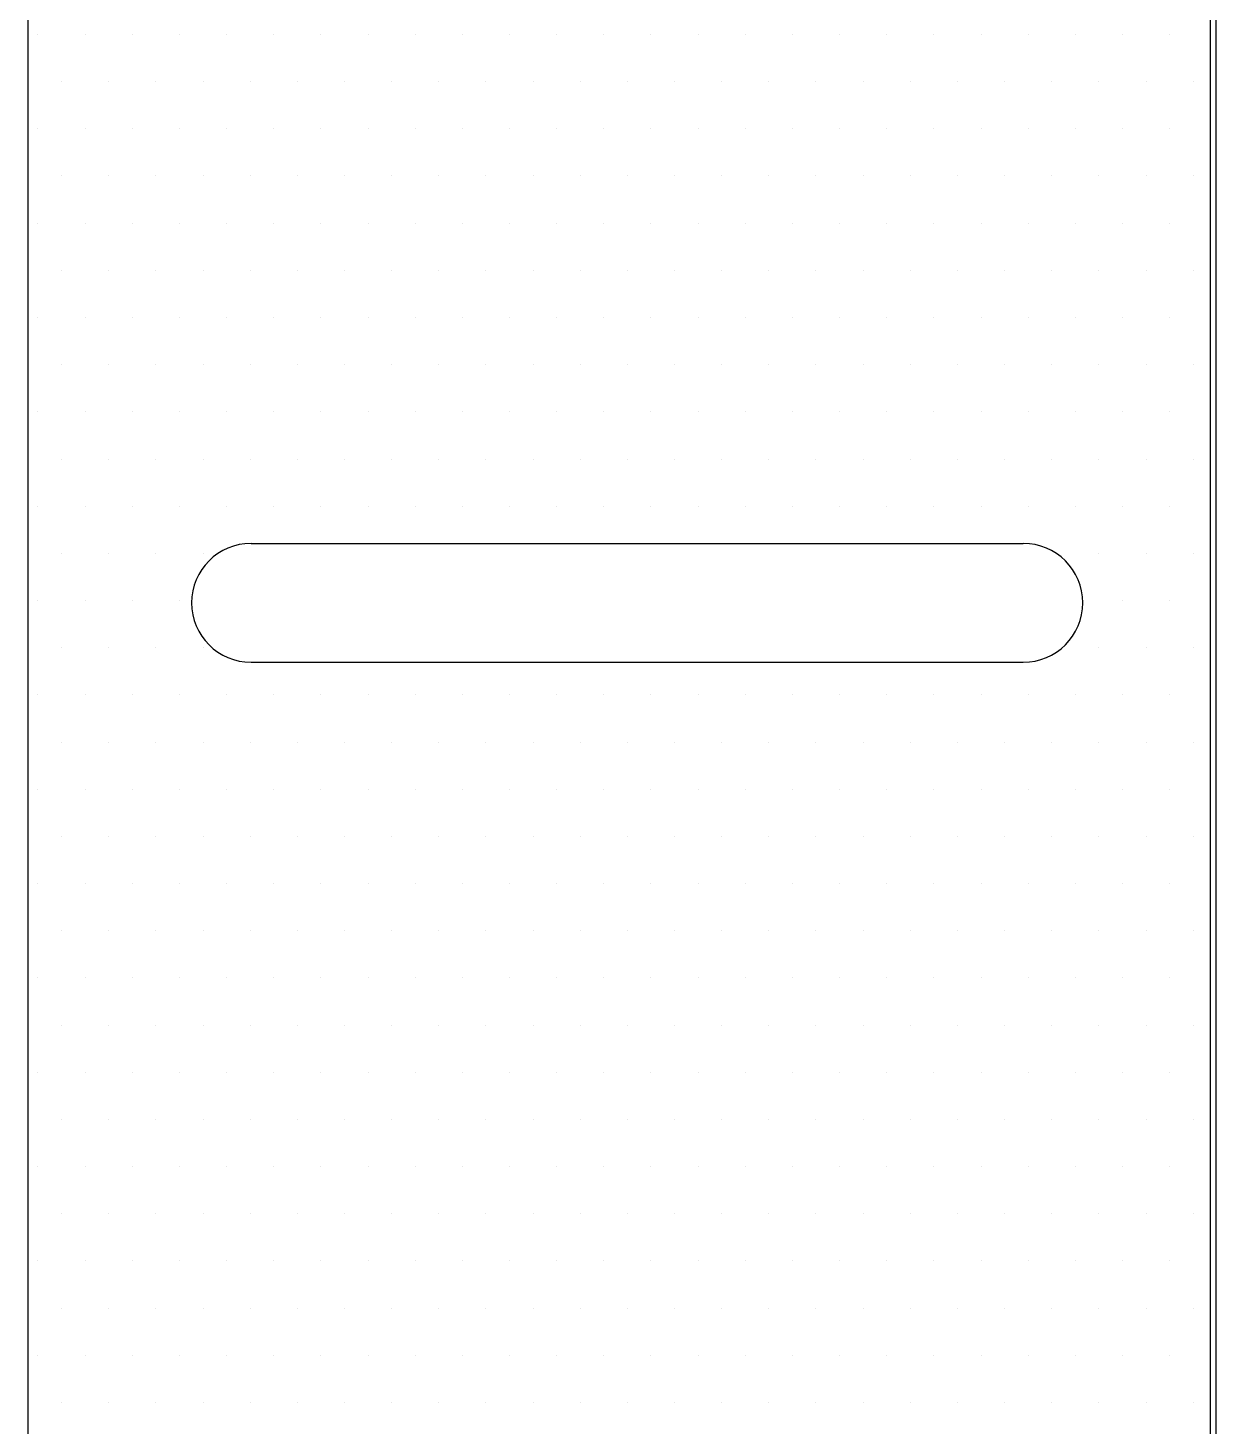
# Model space of a CAD drawing. Extents: x -255 to 8105, y -176 to 5714.
# Drawn here: x 6432 to 6537.1, y 5046.6 to 5170.3 of the extents above; entities that cross this region are included whole.
import ezdxf

# ---------------------------------------------------------------- set-up
doc = ezdxf.new("R2010")
doc.units = 0
doc.header["$LTSCALE"] = 30
doc.layers.get('0').update_dxf_attribs({"linetype": 'CONTINUOUS'})
doc.layers.add('부자재', color=4, linetype='CONTINUOUS')
doc.layers.add('해치', color=8, linetype='CONTINUOUS')

# ---------------------------------------------------------------- blocks, each defined once
blk = doc.blocks.new('UNI-01', base_point=(7634, 7239))
at = {"layer": '부자재'}
for p, q in [((14171.14, 12163.89), (14171.14, 12637.02)), ((14170.65, 12190.44), (14170.65, 12610.47)), ((14066, 12581.56), (14066, 12219.35))]:
    blk.add_line(p, q, dxfattribs=at)
at = {"layer": '해치', "linetype": 'Continuous'}
for p, q in [((14066.88, 12408.73), (14066.88, 12408.73)), ((14071.06, 12408.73), (14071.06, 12408.73)), ((14075.23, 12408.73), (14075.23, 12408.73)), ((14079.4, 12408.73), (14079.4, 12408.73)), ((14083.58, 12408.73), (14083.58, 12408.73)), ((14087.75, 12408.73), (14087.75, 12408.73)), ((14091.92, 12408.73), (14091.92, 12408.73)), ((14096.09, 12408.73), (14096.09, 12408.73)), ((14100.27, 12408.73), (14100.27, 12408.73)), ((14104.44, 12408.73), (14104.44, 12408.73)), ((14108.61, 12408.73), (14108.61, 12408.73)), ((14112.78, 12408.73), (14112.78, 12408.73)), ((14116.96, 12408.73), (14116.96, 12408.73)), ((14121.13, 12408.73), (14121.13, 12408.73)), ((14125.3, 12408.73), (14125.3, 12408.73)), ((14129.48, 12408.73), (14129.48, 12408.73)), ((14133.65, 12408.73), (14133.65, 12408.73)), ((14137.82, 12408.73), (14137.82, 12408.73)), ((14141.99, 12408.73), (14141.99, 12408.73)), ((14146.17, 12408.73), (14146.17, 12408.73)), ((14150.34, 12408.73), (14150.34, 12408.73)), ((14154.51, 12408.73), (14154.51, 12408.73)), ((14158.68, 12408.73), (14158.68, 12408.73)), ((14162.86, 12408.73), (14162.86, 12408.73)), ((14167.03, 12408.73), (14167.03, 12408.73)), ((14068.97, 12404.55), (14068.97, 12404.55)), ((14073.14, 12404.55), (14073.14, 12404.55)), ((14077.32, 12404.55), (14077.32, 12404.55)), ((14081.49, 12404.55), (14081.49, 12404.55)), ((14085.66, 12404.55), (14085.66, 12404.55)), ((14089.83, 12404.55), (14089.83, 12404.55)), ((14094.01, 12404.55), (14094.01, 12404.55)), ((14098.18, 12404.55), (14098.18, 12404.55)), ((14102.35, 12404.55), (14102.35, 12404.55)), ((14106.53, 12404.55), (14106.53, 12404.55)), ((14110.7, 12404.55), (14110.7, 12404.55)), ((14114.87, 12404.55), (14114.87, 12404.55)), ((14119.04, 12404.55), (14119.04, 12404.55)), ((14123.22, 12404.55), (14123.22, 12404.55)), ((14127.39, 12404.55), (14127.39, 12404.55)), ((14131.56, 12404.55), (14131.56, 12404.55)), ((14135.73, 12404.55), (14135.73, 12404.55)), ((14139.91, 12404.55), (14139.91, 12404.55)), ((14144.08, 12404.55), (14144.08, 12404.55)), ((14148.25, 12404.55), (14148.25, 12404.55)), ((14152.43, 12404.55), (14152.43, 12404.55)), ((14156.6, 12404.55), (14156.6, 12404.55)), ((14160.77, 12404.55), (14160.77, 12404.55)), ((14164.94, 12404.55), (14164.94, 12404.55)), ((14169.12, 12404.55), (14169.12, 12404.55)), ((14066.88, 12400.38), (14066.88, 12400.38)), ((14071.06, 12400.38), (14071.06, 12400.38)), ((14075.23, 12400.38), (14075.23, 12400.38)), ((14079.4, 12400.38), (14079.4, 12400.38)), ((14083.58, 12400.38), (14083.58, 12400.38)), ((14087.75, 12400.38), (14087.75, 12400.38)), ((14091.92, 12400.38), (14091.92, 12400.38)), ((14096.09, 12400.38), (14096.09, 12400.38)), ((14100.27, 12400.38), (14100.27, 12400.38)), ((14104.44, 12400.38), (14104.44, 12400.38)), ((14108.61, 12400.38), (14108.61, 12400.38)), ((14112.78, 12400.38), (14112.78, 12400.38)), ((14116.96, 12400.38), (14116.96, 12400.38)), ((14121.13, 12400.38), (14121.13, 12400.38)), ((14125.3, 12400.38), (14125.3, 12400.38)), ((14129.48, 12400.38), (14129.48, 12400.38)), ((14133.65, 12400.38), (14133.65, 12400.38)), ((14137.82, 12400.38), (14137.82, 12400.38)), ((14141.99, 12400.38), (14141.99, 12400.38)), ((14146.17, 12400.38), (14146.17, 12400.38)), ((14150.34, 12400.38), (14150.34, 12400.38)), ((14154.51, 12400.38), (14154.51, 12400.38)), ((14158.68, 12400.38), (14158.68, 12400.38)), ((14162.86, 12400.38), (14162.86, 12400.38)), ((14167.03, 12400.38), (14167.03, 12400.38)), ((14068.97, 12396.21), (14068.97, 12396.21)), ((14073.14, 12396.21), (14073.14, 12396.21)), ((14077.32, 12396.21), (14077.32, 12396.21)), ((14081.49, 12396.21), (14081.49, 12396.21)), ((14085.66, 12396.21), (14085.66, 12396.21)), ((14089.83, 12396.21), (14089.83, 12396.21)), ((14094.01, 12396.21), (14094.01, 12396.21)), ((14098.18, 12396.21), (14098.18, 12396.21)), ((14102.35, 12396.21), (14102.35, 12396.21)), ((14106.53, 12396.21), (14106.53, 12396.21)), ((14110.7, 12396.21), (14110.7, 12396.21)), ((14114.87, 12396.21), (14114.87, 12396.21)), ((14119.04, 12396.21), (14119.04, 12396.21)), ((14123.22, 12396.21), (14123.22, 12396.21)), ((14127.39, 12396.21), (14127.39, 12396.21)), ((14131.56, 12396.21), (14131.56, 12396.21)), ((14135.73, 12396.21), (14135.73, 12396.21)), ((14139.91, 12396.21), (14139.91, 12396.21)), ((14144.08, 12396.21), (14144.08, 12396.21)), ((14148.25, 12396.21), (14148.25, 12396.21)), ((14152.43, 12396.21), (14152.43, 12396.21)), ((14156.6, 12396.21), (14156.6, 12396.21)), ((14160.77, 12396.21), (14160.77, 12396.21)), ((14164.94, 12396.21), (14164.94, 12396.21)), ((14169.12, 12396.21), (14169.12, 12396.21)), ((14066.88, 12392.03), (14066.88, 12392.03)), ((14071.06, 12392.03), (14071.06, 12392.03)), ((14075.23, 12392.03), (14075.23, 12392.03)), ((14079.4, 12392.03), (14079.4, 12392.03)), ((14083.58, 12392.03), (14083.58, 12392.03)), ((14087.75, 12392.03), (14087.75, 12392.03)), ((14091.92, 12392.03), (14091.92, 12392.03)), ((14096.09, 12392.03), (14096.09, 12392.03)), ((14100.27, 12392.03), (14100.27, 12392.03)), ((14104.44, 12392.03), (14104.44, 12392.03)), ((14108.61, 12392.03), (14108.61, 12392.03)), ((14112.78, 12392.03), (14112.78, 12392.03)), ((14116.96, 12392.03), (14116.96, 12392.03)), ((14121.13, 12392.03), (14121.13, 12392.03)), ((14125.3, 12392.03), (14125.3, 12392.03)), ((14129.48, 12392.03), (14129.48, 12392.03)), ((14133.65, 12392.03), (14133.65, 12392.03)), ((14137.82, 12392.03), (14137.82, 12392.03)), ((14141.99, 12392.03), (14141.99, 12392.03)), ((14146.17, 12392.03), (14146.17, 12392.03)), ((14150.34, 12392.03), (14150.34, 12392.03)), ((14154.51, 12392.03), (14154.51, 12392.03)), ((14158.68, 12392.03), (14158.68, 12392.03)), ((14162.86, 12392.03), (14162.86, 12392.03)), ((14167.03, 12392.03), (14167.03, 12392.03)), ((14068.97, 12387.86), (14068.97, 12387.86)), ((14073.14, 12387.86), (14073.14, 12387.86)), ((14077.32, 12387.86), (14077.32, 12387.86)), ((14081.49, 12387.86), (14081.49, 12387.86)), ((14085.66, 12387.86), (14085.66, 12387.86)), ((14089.83, 12387.86), (14089.83, 12387.86)), ((14094.01, 12387.86), (14094.01, 12387.86)), ((14098.18, 12387.86), (14098.18, 12387.86)), ((14102.35, 12387.86), (14102.35, 12387.86)), ((14106.53, 12387.86), (14106.53, 12387.86)), ((14110.7, 12387.86), (14110.7, 12387.86)), ((14114.87, 12387.86), (14114.87, 12387.86)), ((14119.04, 12387.86), (14119.04, 12387.86)), ((14123.22, 12387.86), (14123.22, 12387.86)), ((14127.39, 12387.86), (14127.39, 12387.86)), ((14131.56, 12387.86), (14131.56, 12387.86)), ((14135.73, 12387.86), (14135.73, 12387.86)), ((14139.91, 12387.86), (14139.91, 12387.86)), ((14144.08, 12387.86), (14144.08, 12387.86)), ((14148.25, 12387.86), (14148.25, 12387.86)), ((14152.43, 12387.86), (14152.43, 12387.86)), ((14156.6, 12387.86), (14156.6, 12387.86)), ((14160.77, 12387.86), (14160.77, 12387.86)), ((14164.94, 12387.86), (14164.94, 12387.86)), ((14169.12, 12387.86), (14169.12, 12387.86)), ((14066.88, 12383.69), (14066.88, 12383.69)), ((14071.06, 12383.69), (14071.06, 12383.69)), ((14075.23, 12383.69), (14075.23, 12383.69)), ((14079.4, 12383.69), (14079.4, 12383.69)), ((14083.58, 12383.69), (14083.58, 12383.69)), ((14087.75, 12383.69), (14087.75, 12383.69)), ((14091.92, 12383.69), (14091.92, 12383.69)), ((14096.09, 12383.69), (14096.09, 12383.69)), ((14100.27, 12383.69), (14100.27, 12383.69)), ((14104.44, 12383.69), (14104.44, 12383.69)), ((14108.61, 12383.69), (14108.61, 12383.69)), ((14112.78, 12383.69), (14112.78, 12383.69)), ((14116.96, 12383.69), (14116.96, 12383.69)), ((14121.13, 12383.69), (14121.13, 12383.69)), ((14125.3, 12383.69), (14125.3, 12383.69)), ((14129.48, 12383.69), (14129.48, 12383.69)), ((14133.65, 12383.69), (14133.65, 12383.69)), ((14137.82, 12383.69), (14137.82, 12383.69)), ((14141.99, 12383.69), (14141.99, 12383.69)), ((14146.17, 12383.69), (14146.17, 12383.69)), ((14150.34, 12383.69), (14150.34, 12383.69)), ((14154.51, 12383.69), (14154.51, 12383.69)), ((14158.68, 12383.69), (14158.68, 12383.69)), ((14162.86, 12383.69), (14162.86, 12383.69)), ((14167.03, 12383.69), (14167.03, 12383.69)), ((14068.97, 12379.52), (14068.97, 12379.52)), ((14073.14, 12379.52), (14073.14, 12379.52)), ((14077.32, 12379.52), (14077.32, 12379.52)), ((14081.49, 12379.52), (14081.49, 12379.52)), ((14085.66, 12379.52), (14085.66, 12379.52)), ((14089.83, 12379.52), (14089.83, 12379.52)), ((14094.01, 12379.52), (14094.01, 12379.52)), ((14098.18, 12379.52), (14098.18, 12379.52)), ((14102.35, 12379.52), (14102.35, 12379.52)), ((14106.53, 12379.52), (14106.53, 12379.52)), ((14110.7, 12379.52), (14110.7, 12379.52)), ((14114.87, 12379.52), (14114.87, 12379.52)), ((14119.04, 12379.52), (14119.04, 12379.52)), ((14123.22, 12379.52), (14123.22, 12379.52)), ((14127.39, 12379.52), (14127.39, 12379.52)), ((14131.56, 12379.52), (14131.56, 12379.52)), ((14135.73, 12379.52), (14135.73, 12379.52)), ((14139.91, 12379.52), (14139.91, 12379.52)), ((14144.08, 12379.52), (14144.08, 12379.52)), ((14148.25, 12379.52), (14148.25, 12379.52)), ((14152.43, 12379.52), (14152.43, 12379.52)), ((14156.6, 12379.52), (14156.6, 12379.52)), ((14160.77, 12379.52), (14160.77, 12379.52)), ((14164.94, 12379.52), (14164.94, 12379.52)), ((14169.12, 12379.52), (14169.12, 12379.52)), ((14066.88, 12375.34), (14066.88, 12375.34)), ((14071.06, 12375.34), (14071.06, 12375.34)), ((14075.23, 12375.34), (14075.23, 12375.34)), ((14079.4, 12375.34), (14079.4, 12375.34)), ((14083.58, 12375.34), (14083.58, 12375.34)), ((14087.75, 12375.34), (14087.75, 12375.34)), ((14091.92, 12375.34), (14091.92, 12375.34)), ((14096.09, 12375.34), (14096.09, 12375.34)), ((14100.27, 12375.34), (14100.27, 12375.34)), ((14104.44, 12375.34), (14104.44, 12375.34)), ((14108.61, 12375.34), (14108.61, 12375.34)), ((14112.78, 12375.34), (14112.78, 12375.34)), ((14116.96, 12375.34), (14116.96, 12375.34)), ((14121.13, 12375.34), (14121.13, 12375.34)), ((14125.3, 12375.34), (14125.3, 12375.34)), ((14129.48, 12375.34), (14129.48, 12375.34)), ((14133.65, 12375.34), (14133.65, 12375.34)), ((14137.82, 12375.34), (14137.82, 12375.34)), ((14141.99, 12375.34), (14141.99, 12375.34)), ((14146.17, 12375.34), (14146.17, 12375.34)), ((14150.34, 12375.34), (14150.34, 12375.34)), ((14154.51, 12375.34), (14154.51, 12375.34)), ((14158.68, 12375.34), (14158.68, 12375.34)), ((14162.86, 12375.34), (14162.86, 12375.34)), ((14167.03, 12375.34), (14167.03, 12375.34)), ((14068.97, 12371.17), (14068.97, 12371.17)), ((14073.14, 12371.17), (14073.14, 12371.17)), ((14077.32, 12371.17), (14077.32, 12371.17)), ((14081.49, 12371.17), (14081.49, 12371.17)), ((14085.66, 12371.17), (14085.66, 12371.17)), ((14089.83, 12371.17), (14089.83, 12371.17)), ((14094.01, 12371.17), (14094.01, 12371.17)), ((14098.18, 12371.17), (14098.18, 12371.17)), ((14102.35, 12371.17), (14102.35, 12371.17)), ((14106.53, 12371.17), (14106.53, 12371.17)), ((14110.7, 12371.17), (14110.7, 12371.17)), ((14114.87, 12371.17), (14114.87, 12371.17)), ((14119.04, 12371.17), (14119.04, 12371.17)), ((14123.22, 12371.17), (14123.22, 12371.17)), ((14127.39, 12371.17), (14127.39, 12371.17)), ((14131.56, 12371.17), (14131.56, 12371.17)), ((14135.73, 12371.17), (14135.73, 12371.17)), ((14139.91, 12371.17), (14139.91, 12371.17)), ((14144.08, 12371.17), (14144.08, 12371.17)), ((14148.25, 12371.17), (14148.25, 12371.17)), ((14152.43, 12371.17), (14152.43, 12371.17)), ((14156.6, 12371.17), (14156.6, 12371.17)), ((14160.77, 12371.17), (14160.77, 12371.17)), ((14164.94, 12371.17), (14164.94, 12371.17)), ((14169.12, 12371.17), (14169.12, 12371.17)), ((14066.88, 12367), (14066.88, 12367)), ((14071.06, 12367), (14071.06, 12367)), ((14075.23, 12367), (14075.23, 12367)), ((14079.4, 12367), (14079.4, 12367)), ((14083.58, 12367), (14083.58, 12367)), ((14087.75, 12367), (14087.75, 12367)), ((14091.92, 12367), (14091.92, 12367)), ((14096.09, 12367), (14096.09, 12367)), ((14100.27, 12367), (14100.27, 12367)), ((14104.44, 12367), (14104.44, 12367)), ((14108.61, 12367), (14108.61, 12367)), ((14112.78, 12367), (14112.78, 12367)), ((14116.96, 12367), (14116.96, 12367)), ((14121.13, 12367), (14121.13, 12367)), ((14125.3, 12367), (14125.3, 12367)), ((14129.48, 12367), (14129.48, 12367)), ((14133.65, 12367), (14133.65, 12367)), ((14137.82, 12367), (14137.82, 12367)), ((14141.99, 12367), (14141.99, 12367)), ((14146.17, 12367), (14146.17, 12367)), ((14150.34, 12367), (14150.34, 12367)), ((14154.51, 12367), (14154.51, 12367)), ((14158.68, 12367), (14158.68, 12367)), ((14162.86, 12367), (14162.86, 12367)), ((14167.03, 12367), (14167.03, 12367)), ((14068.97, 12362.83), (14068.97, 12362.83)), ((14073.14, 12362.83), (14073.14, 12362.83)), ((14077.32, 12362.83), (14077.32, 12362.83)), ((14081.49, 12362.83), (14081.49, 12362.83)), ((14160.77, 12362.83), (14160.77, 12362.83)), ((14164.94, 12362.83), (14164.94, 12362.83)), ((14169.12, 12362.83), (14169.12, 12362.83)), ((14066.88, 12358.65), (14066.88, 12358.65)), ((14071.06, 12358.65), (14071.06, 12358.65)), ((14075.23, 12358.65), (14075.23, 12358.65)), ((14079.4, 12358.65), (14079.4, 12358.65)), ((14162.86, 12358.65), (14162.86, 12358.65)), ((14167.03, 12358.65), (14167.03, 12358.65)), ((14068.97, 12354.48), (14068.97, 12354.48)), ((14073.14, 12354.48), (14073.14, 12354.48)), ((14077.32, 12354.48), (14077.32, 12354.48)), ((14081.49, 12354.48), (14081.49, 12354.48)), ((14160.77, 12354.48), (14160.77, 12354.48)), ((14164.94, 12354.48), (14164.94, 12354.48)), ((14169.12, 12354.48), (14169.12, 12354.48)), ((14066.88, 12350.31), (14066.88, 12350.31)), ((14071.06, 12350.31), (14071.06, 12350.31)), ((14075.23, 12350.31), (14075.23, 12350.31)), ((14079.4, 12350.31), (14079.4, 12350.31)), ((14083.58, 12350.31), (14083.58, 12350.31)), ((14087.75, 12350.31), (14087.75, 12350.31)), ((14091.92, 12350.31), (14091.92, 12350.31)), ((14096.09, 12350.31), (14096.09, 12350.31)), ((14100.27, 12350.31), (14100.27, 12350.31)), ((14104.44, 12350.31), (14104.44, 12350.31)), ((14108.61, 12350.31), (14108.61, 12350.31)), ((14112.78, 12350.31), (14112.78, 12350.31)), ((14116.96, 12350.31), (14116.96, 12350.31)), ((14121.13, 12350.31), (14121.13, 12350.31)), ((14125.3, 12350.31), (14125.3, 12350.31)), ((14129.48, 12350.31), (14129.48, 12350.31)), ((14133.65, 12350.31), (14133.65, 12350.31)), ((14137.82, 12350.31), (14137.82, 12350.31)), ((14141.99, 12350.31), (14141.99, 12350.31)), ((14146.17, 12350.31), (14146.17, 12350.31)), ((14150.34, 12350.31), (14150.34, 12350.31)), ((14154.51, 12350.31), (14154.51, 12350.31)), ((14158.68, 12350.31), (14158.68, 12350.31)), ((14162.86, 12350.31), (14162.86, 12350.31)), ((14167.03, 12350.31), (14167.03, 12350.31)), ((14068.97, 12346.13), (14068.97, 12346.13)), ((14073.14, 12346.13), (14073.14, 12346.13)), ((14077.32, 12346.13), (14077.32, 12346.13)), ((14081.49, 12346.13), (14081.49, 12346.13)), ((14085.66, 12346.13), (14085.66, 12346.13)), ((14089.83, 12346.13), (14089.83, 12346.13)), ((14094.01, 12346.13), (14094.01, 12346.13)), ((14098.18, 12346.13), (14098.18, 12346.13)), ((14102.35, 12346.13), (14102.35, 12346.13)), ((14106.53, 12346.13), (14106.53, 12346.13)), ((14110.7, 12346.13), (14110.7, 12346.13)), ((14114.87, 12346.13), (14114.87, 12346.13)), ((14119.04, 12346.13), (14119.04, 12346.13)), ((14123.22, 12346.13), (14123.22, 12346.13)), ((14127.39, 12346.13), (14127.39, 12346.13)), ((14131.56, 12346.13), (14131.56, 12346.13)), ((14135.73, 12346.13), (14135.73, 12346.13)), ((14139.91, 12346.13), (14139.91, 12346.13)), ((14144.08, 12346.13), (14144.08, 12346.13)), ((14148.25, 12346.13), (14148.25, 12346.13)), ((14152.43, 12346.13), (14152.43, 12346.13)), ((14156.6, 12346.13), (14156.6, 12346.13)), ((14160.77, 12346.13), (14160.77, 12346.13)), ((14164.94, 12346.13), (14164.94, 12346.13)), ((14169.12, 12346.13), (14169.12, 12346.13)), ((14066.88, 12341.96), (14066.88, 12341.96)), ((14071.06, 12341.96), (14071.06, 12341.96)), ((14075.23, 12341.96), (14075.23, 12341.96)), ((14079.4, 12341.96), (14079.4, 12341.96)), ((14083.58, 12341.96), (14083.58, 12341.96)), ((14087.75, 12341.96), (14087.75, 12341.96)), ((14091.92, 12341.96), (14091.92, 12341.96)), ((14096.09, 12341.96), (14096.09, 12341.96)), ((14100.27, 12341.96), (14100.27, 12341.96)), ((14104.44, 12341.96), (14104.44, 12341.96)), ((14108.61, 12341.96), (14108.61, 12341.96)), ((14112.78, 12341.96), (14112.78, 12341.96)), ((14116.96, 12341.96), (14116.96, 12341.96)), ((14121.13, 12341.96), (14121.13, 12341.96)), ((14125.3, 12341.96), (14125.3, 12341.96)), ((14129.48, 12341.96), (14129.48, 12341.96)), ((14133.65, 12341.96), (14133.65, 12341.96)), ((14137.82, 12341.96), (14137.82, 12341.96)), ((14141.99, 12341.96), (14141.99, 12341.96)), ((14146.17, 12341.96), (14146.17, 12341.96)), ((14150.34, 12341.96), (14150.34, 12341.96)), ((14154.51, 12341.96), (14154.51, 12341.96)), ((14158.68, 12341.96), (14158.68, 12341.96)), ((14162.86, 12341.96), (14162.86, 12341.96)), ((14167.03, 12341.96), (14167.03, 12341.96)), ((14068.97, 12337.79), (14068.97, 12337.79)), ((14073.14, 12337.79), (14073.14, 12337.79)), ((14077.32, 12337.79), (14077.32, 12337.79)), ((14081.49, 12337.79), (14081.49, 12337.79)), ((14085.66, 12337.79), (14085.66, 12337.79)), ((14089.83, 12337.79), (14089.83, 12337.79)), ((14094.01, 12337.79), (14094.01, 12337.79)), ((14098.18, 12337.79), (14098.18, 12337.79)), ((14102.35, 12337.79), (14102.35, 12337.79)), ((14106.53, 12337.79), (14106.53, 12337.79)), ((14110.7, 12337.79), (14110.7, 12337.79)), ((14114.87, 12337.79), (14114.87, 12337.79)), ((14119.04, 12337.79), (14119.04, 12337.79)), ((14123.22, 12337.79), (14123.22, 12337.79)), ((14127.39, 12337.79), (14127.39, 12337.79)), ((14131.56, 12337.79), (14131.56, 12337.79)), ((14135.73, 12337.79), (14135.73, 12337.79)), ((14139.91, 12337.79), (14139.91, 12337.79)), ((14144.08, 12337.79), (14144.08, 12337.79)), ((14148.25, 12337.79), (14148.25, 12337.79)), ((14152.43, 12337.79), (14152.43, 12337.79)), ((14156.6, 12337.79), (14156.6, 12337.79)), ((14160.77, 12337.79), (14160.77, 12337.79)), ((14164.94, 12337.79), (14164.94, 12337.79)), ((14169.12, 12337.79), (14169.12, 12337.79)), ((14066.88, 12333.62), (14066.88, 12333.62)), ((14071.06, 12333.62), (14071.06, 12333.62)), ((14075.23, 12333.62), (14075.23, 12333.62)), ((14079.4, 12333.62), (14079.4, 12333.62)), ((14083.58, 12333.62), (14083.58, 12333.62)), ((14087.75, 12333.62), (14087.75, 12333.62)), ((14091.92, 12333.62), (14091.92, 12333.62)), ((14096.09, 12333.62), (14096.09, 12333.62)), ((14100.27, 12333.62), (14100.27, 12333.62)), ((14104.44, 12333.62), (14104.44, 12333.62)), ((14108.61, 12333.62), (14108.61, 12333.62)), ((14112.78, 12333.62), (14112.78, 12333.62)), ((14116.96, 12333.62), (14116.96, 12333.62)), ((14121.13, 12333.62), (14121.13, 12333.62)), ((14125.3, 12333.62), (14125.3, 12333.62)), ((14129.48, 12333.62), (14129.48, 12333.62)), ((14133.65, 12333.62), (14133.65, 12333.62)), ((14137.82, 12333.62), (14137.82, 12333.62)), ((14141.99, 12333.62), (14141.99, 12333.62)), ((14146.17, 12333.62), (14146.17, 12333.62)), ((14150.34, 12333.62), (14150.34, 12333.62)), ((14154.51, 12333.62), (14154.51, 12333.62)), ((14158.68, 12333.62), (14158.68, 12333.62)), ((14162.86, 12333.62), (14162.86, 12333.62)), ((14167.03, 12333.62), (14167.03, 12333.62)), ((14068.97, 12329.44), (14068.97, 12329.44)), ((14073.14, 12329.44), (14073.14, 12329.44)), ((14077.32, 12329.44), (14077.32, 12329.44)), ((14081.49, 12329.44), (14081.49, 12329.44)), ((14085.66, 12329.44), (14085.66, 12329.44)), ((14089.83, 12329.44), (14089.83, 12329.44)), ((14094.01, 12329.44), (14094.01, 12329.44)), ((14098.18, 12329.44), (14098.18, 12329.44)), ((14102.35, 12329.44), (14102.35, 12329.44)), ((14106.53, 12329.44), (14106.53, 12329.44)), ((14110.7, 12329.44), (14110.7, 12329.44)), ((14114.87, 12329.44), (14114.87, 12329.44)), ((14119.04, 12329.44), (14119.04, 12329.44)), ((14123.22, 12329.44), (14123.22, 12329.44)), ((14127.39, 12329.44), (14127.39, 12329.44)), ((14131.56, 12329.44), (14131.56, 12329.44)), ((14135.73, 12329.44), (14135.73, 12329.44)), ((14139.91, 12329.44), (14139.91, 12329.44)), ((14144.08, 12329.44), (14144.08, 12329.44)), ((14148.25, 12329.44), (14148.25, 12329.44)), ((14152.43, 12329.44), (14152.43, 12329.44)), ((14156.6, 12329.44), (14156.6, 12329.44)), ((14160.77, 12329.44), (14160.77, 12329.44)), ((14164.94, 12329.44), (14164.94, 12329.44)), ((14169.12, 12329.44), (14169.12, 12329.44)), ((14066.88, 12325.27), (14066.88, 12325.27)), ((14071.06, 12325.27), (14071.06, 12325.27)), ((14075.23, 12325.27), (14075.23, 12325.27)), ((14079.4, 12325.27), (14079.4, 12325.27)), ((14083.58, 12325.27), (14083.58, 12325.27)), ((14087.75, 12325.27), (14087.75, 12325.27)), ((14091.92, 12325.27), (14091.92, 12325.27)), ((14096.09, 12325.27), (14096.09, 12325.27)), ((14100.27, 12325.27), (14100.27, 12325.27)), ((14104.44, 12325.27), (14104.44, 12325.27)), ((14108.61, 12325.27), (14108.61, 12325.27)), ((14112.78, 12325.27), (14112.78, 12325.27)), ((14116.96, 12325.27), (14116.96, 12325.27)), ((14121.13, 12325.27), (14121.13, 12325.27)), ((14125.3, 12325.27), (14125.3, 12325.27)), ((14129.48, 12325.27), (14129.48, 12325.27)), ((14133.65, 12325.27), (14133.65, 12325.27)), ((14137.82, 12325.27), (14137.82, 12325.27)), ((14141.99, 12325.27), (14141.99, 12325.27)), ((14146.17, 12325.27), (14146.17, 12325.27)), ((14150.34, 12325.27), (14150.34, 12325.27)), ((14154.51, 12325.27), (14154.51, 12325.27)), ((14158.68, 12325.27), (14158.68, 12325.27)), ((14162.86, 12325.27), (14162.86, 12325.27)), ((14167.03, 12325.27), (14167.03, 12325.27)), ((14068.97, 12321.1), (14068.97, 12321.1)), ((14073.14, 12321.1), (14073.14, 12321.1)), ((14077.32, 12321.1), (14077.32, 12321.1)), ((14081.49, 12321.1), (14081.49, 12321.1)), ((14085.66, 12321.1), (14085.66, 12321.1)), ((14089.83, 12321.1), (14089.83, 12321.1)), ((14094.01, 12321.1), (14094.01, 12321.1)), ((14098.18, 12321.1), (14098.18, 12321.1)), ((14102.35, 12321.1), (14102.35, 12321.1)), ((14106.53, 12321.1), (14106.53, 12321.1)), ((14110.7, 12321.1), (14110.7, 12321.1)), ((14114.87, 12321.1), (14114.87, 12321.1)), ((14119.04, 12321.1), (14119.04, 12321.1)), ((14123.22, 12321.1), (14123.22, 12321.1)), ((14127.39, 12321.1), (14127.39, 12321.1)), ((14131.56, 12321.1), (14131.56, 12321.1)), ((14135.73, 12321.1), (14135.73, 12321.1)), ((14139.91, 12321.1), (14139.91, 12321.1)), ((14144.08, 12321.1), (14144.08, 12321.1)), ((14148.25, 12321.1), (14148.25, 12321.1)), ((14152.43, 12321.1), (14152.43, 12321.1)), ((14156.6, 12321.1), (14156.6, 12321.1)), ((14160.77, 12321.1), (14160.77, 12321.1)), ((14164.94, 12321.1), (14164.94, 12321.1)), ((14169.12, 12321.1), (14169.12, 12321.1)), ((14066.88, 12316.93), (14066.88, 12316.93)), ((14071.06, 12316.93), (14071.06, 12316.93)), ((14075.23, 12316.93), (14075.23, 12316.93)), ((14079.4, 12316.93), (14079.4, 12316.93)), ((14083.58, 12316.93), (14083.58, 12316.93)), ((14087.75, 12316.93), (14087.75, 12316.93)), ((14091.92, 12316.93), (14091.92, 12316.93)), ((14096.09, 12316.93), (14096.09, 12316.93)), ((14100.27, 12316.93), (14100.27, 12316.93)), ((14104.44, 12316.93), (14104.44, 12316.93)), ((14108.61, 12316.93), (14108.61, 12316.93)), ((14112.78, 12316.93), (14112.78, 12316.93)), ((14116.96, 12316.93), (14116.96, 12316.93)), ((14121.13, 12316.93), (14121.13, 12316.93)), ((14125.3, 12316.93), (14125.3, 12316.93)), ((14129.48, 12316.93), (14129.48, 12316.93)), ((14133.65, 12316.93), (14133.65, 12316.93)), ((14137.82, 12316.93), (14137.82, 12316.93)), ((14141.99, 12316.93), (14141.99, 12316.93)), ((14146.17, 12316.93), (14146.17, 12316.93)), ((14150.34, 12316.93), (14150.34, 12316.93)), ((14154.51, 12316.93), (14154.51, 12316.93)), ((14158.68, 12316.93), (14158.68, 12316.93)), ((14162.86, 12316.93), (14162.86, 12316.93)), ((14167.03, 12316.93), (14167.03, 12316.93)), ((14068.97, 12312.75), (14068.97, 12312.75)), ((14073.14, 12312.75), (14073.14, 12312.75)), ((14077.32, 12312.75), (14077.32, 12312.75)), ((14081.49, 12312.75), (14081.49, 12312.75)), ((14085.66, 12312.75), (14085.66, 12312.75)), ((14089.83, 12312.75), (14089.83, 12312.75)), ((14094.01, 12312.75), (14094.01, 12312.75)), ((14098.18, 12312.75), (14098.18, 12312.75)), ((14102.35, 12312.75), (14102.35, 12312.75)), ((14106.53, 12312.75), (14106.53, 12312.75)), ((14110.7, 12312.75), (14110.7, 12312.75)), ((14114.87, 12312.75), (14114.87, 12312.75)), ((14119.04, 12312.75), (14119.04, 12312.75)), ((14123.22, 12312.75), (14123.22, 12312.75)), ((14127.39, 12312.75), (14127.39, 12312.75)), ((14131.56, 12312.75), (14131.56, 12312.75)), ((14135.73, 12312.75), (14135.73, 12312.75)), ((14139.91, 12312.75), (14139.91, 12312.75)), ((14144.08, 12312.75), (14144.08, 12312.75)), ((14148.25, 12312.75), (14148.25, 12312.75)), ((14152.43, 12312.75), (14152.43, 12312.75)), ((14156.6, 12312.75), (14156.6, 12312.75)), ((14160.77, 12312.75), (14160.77, 12312.75)), ((14164.94, 12312.75), (14164.94, 12312.75)), ((14169.12, 12312.75), (14169.12, 12312.75)), ((14066.88, 12308.58), (14066.88, 12308.58)), ((14071.06, 12308.58), (14071.06, 12308.58)), ((14075.23, 12308.58), (14075.23, 12308.58)), ((14079.4, 12308.58), (14079.4, 12308.58)), ((14083.58, 12308.58), (14083.58, 12308.58)), ((14087.75, 12308.58), (14087.75, 12308.58)), ((14091.92, 12308.58), (14091.92, 12308.58)), ((14096.09, 12308.58), (14096.09, 12308.58)), ((14100.27, 12308.58), (14100.27, 12308.58)), ((14104.44, 12308.58), (14104.44, 12308.58)), ((14108.61, 12308.58), (14108.61, 12308.58)), ((14112.78, 12308.58), (14112.78, 12308.58)), ((14116.96, 12308.58), (14116.96, 12308.58)), ((14121.13, 12308.58), (14121.13, 12308.58)), ((14125.3, 12308.58), (14125.3, 12308.58)), ((14129.48, 12308.58), (14129.48, 12308.58)), ((14133.65, 12308.58), (14133.65, 12308.58)), ((14137.82, 12308.58), (14137.82, 12308.58)), ((14141.99, 12308.58), (14141.99, 12308.58)), ((14146.17, 12308.58), (14146.17, 12308.58)), ((14150.34, 12308.58), (14150.34, 12308.58)), ((14154.51, 12308.58), (14154.51, 12308.58)), ((14158.68, 12308.58), (14158.68, 12308.58)), ((14162.86, 12308.58), (14162.86, 12308.58)), ((14167.03, 12308.58), (14167.03, 12308.58)), ((14068.97, 12304.41), (14068.97, 12304.41)), ((14073.14, 12304.41), (14073.14, 12304.41)), ((14077.32, 12304.41), (14077.32, 12304.41)), ((14081.49, 12304.41), (14081.49, 12304.41)), ((14085.66, 12304.41), (14085.66, 12304.41)), ((14089.83, 12304.41), (14089.83, 12304.41)), ((14094.01, 12304.41), (14094.01, 12304.41)), ((14098.18, 12304.41), (14098.18, 12304.41)), ((14102.35, 12304.41), (14102.35, 12304.41)), ((14106.53, 12304.41), (14106.53, 12304.41)), ((14110.7, 12304.41), (14110.7, 12304.41)), ((14114.87, 12304.41), (14114.87, 12304.41)), ((14119.04, 12304.41), (14119.04, 12304.41)), ((14123.22, 12304.41), (14123.22, 12304.41)), ((14127.39, 12304.41), (14127.39, 12304.41)), ((14131.56, 12304.41), (14131.56, 12304.41)), ((14135.73, 12304.41), (14135.73, 12304.41)), ((14139.91, 12304.41), (14139.91, 12304.41)), ((14144.08, 12304.41), (14144.08, 12304.41)), ((14148.25, 12304.41), (14148.25, 12304.41)), ((14152.43, 12304.41), (14152.43, 12304.41)), ((14156.6, 12304.41), (14156.6, 12304.41)), ((14160.77, 12304.41), (14160.77, 12304.41)), ((14164.94, 12304.41), (14164.94, 12304.41)), ((14169.12, 12304.41), (14169.12, 12304.41)), ((14066.88, 12300.23), (14066.88, 12300.23)), ((14071.06, 12300.23), (14071.06, 12300.23)), ((14075.23, 12300.23), (14075.23, 12300.23)), ((14079.4, 12300.23), (14079.4, 12300.23)), ((14083.58, 12300.23), (14083.58, 12300.23)), ((14087.75, 12300.23), (14087.75, 12300.23)), ((14091.92, 12300.23), (14091.92, 12300.23)), ((14096.09, 12300.23), (14096.09, 12300.23)), ((14100.27, 12300.23), (14100.27, 12300.23)), ((14104.44, 12300.23), (14104.44, 12300.23)), ((14108.61, 12300.23), (14108.61, 12300.23)), ((14112.78, 12300.23), (14112.78, 12300.23)), ((14116.96, 12300.23), (14116.96, 12300.23)), ((14121.13, 12300.23), (14121.13, 12300.23)), ((14125.3, 12300.23), (14125.3, 12300.23)), ((14129.48, 12300.23), (14129.48, 12300.23)), ((14133.65, 12300.23), (14133.65, 12300.23)), ((14137.82, 12300.23), (14137.82, 12300.23)), ((14141.99, 12300.23), (14141.99, 12300.23)), ((14146.17, 12300.23), (14146.17, 12300.23)), ((14150.34, 12300.23), (14150.34, 12300.23)), ((14154.51, 12300.23), (14154.51, 12300.23)), ((14158.68, 12300.23), (14158.68, 12300.23)), ((14162.86, 12300.23), (14162.86, 12300.23)), ((14167.03, 12300.23), (14167.03, 12300.23)), ((14068.97, 12296.06), (14068.97, 12296.06)), ((14073.14, 12296.06), (14073.14, 12296.06)), ((14077.32, 12296.06), (14077.32, 12296.06)), ((14081.49, 12296.06), (14081.49, 12296.06)), ((14085.66, 12296.06), (14085.66, 12296.06)), ((14089.83, 12296.06), (14089.83, 12296.06)), ((14094.01, 12296.06), (14094.01, 12296.06)), ((14098.18, 12296.06), (14098.18, 12296.06)), ((14102.35, 12296.06), (14102.35, 12296.06)), ((14106.53, 12296.06), (14106.53, 12296.06)), ((14110.7, 12296.06), (14110.7, 12296.06)), ((14114.87, 12296.06), (14114.87, 12296.06)), ((14119.04, 12296.06), (14119.04, 12296.06)), ((14123.22, 12296.06), (14123.22, 12296.06)), ((14127.39, 12296.06), (14127.39, 12296.06)), ((14131.56, 12296.06), (14131.56, 12296.06)), ((14135.73, 12296.06), (14135.73, 12296.06)), ((14139.91, 12296.06), (14139.91, 12296.06)), ((14144.08, 12296.06), (14144.08, 12296.06)), ((14148.25, 12296.06), (14148.25, 12296.06)), ((14152.43, 12296.06), (14152.43, 12296.06)), ((14156.6, 12296.06), (14156.6, 12296.06)), ((14160.77, 12296.06), (14160.77, 12296.06)), ((14164.94, 12296.06), (14164.94, 12296.06)), ((14169.12, 12296.06), (14169.12, 12296.06)), ((14066.88, 12291.89), (14066.88, 12291.89)), ((14071.06, 12291.89), (14071.06, 12291.89)), ((14075.23, 12291.89), (14075.23, 12291.89)), ((14079.4, 12291.89), (14079.4, 12291.89)), ((14083.58, 12291.89), (14083.58, 12291.89)), ((14087.75, 12291.89), (14087.75, 12291.89)), ((14091.92, 12291.89), (14091.92, 12291.89)), ((14096.09, 12291.89), (14096.09, 12291.89)), ((14100.27, 12291.89), (14100.27, 12291.89)), ((14104.44, 12291.89), (14104.44, 12291.89)), ((14108.61, 12291.89), (14108.61, 12291.89)), ((14112.78, 12291.89), (14112.78, 12291.89)), ((14116.96, 12291.89), (14116.96, 12291.89)), ((14121.13, 12291.89), (14121.13, 12291.89)), ((14125.3, 12291.89), (14125.3, 12291.89)), ((14129.48, 12291.89), (14129.48, 12291.89)), ((14133.65, 12291.89), (14133.65, 12291.89)), ((14137.82, 12291.89), (14137.82, 12291.89)), ((14141.99, 12291.89), (14141.99, 12291.89)), ((14146.17, 12291.89), (14146.17, 12291.89)), ((14150.34, 12291.89), (14150.34, 12291.89)), ((14154.51, 12291.89), (14154.51, 12291.89)), ((14158.68, 12291.89), (14158.68, 12291.89)), ((14162.86, 12291.89), (14162.86, 12291.89)), ((14167.03, 12291.89), (14167.03, 12291.89)), ((14068.97, 12287.72), (14068.97, 12287.72)), ((14073.14, 12287.72), (14073.14, 12287.72)), ((14077.32, 12287.72), (14077.32, 12287.72)), ((14081.49, 12287.72), (14081.49, 12287.72)), ((14085.66, 12287.72), (14085.66, 12287.72)), ((14089.83, 12287.72), (14089.83, 12287.72)), ((14094.01, 12287.72), (14094.01, 12287.72)), ((14098.18, 12287.72), (14098.18, 12287.72)), ((14102.35, 12287.72), (14102.35, 12287.72)), ((14106.53, 12287.72), (14106.53, 12287.72)), ((14110.7, 12287.72), (14110.7, 12287.72)), ((14114.87, 12287.72), (14114.87, 12287.72)), ((14119.04, 12287.72), (14119.04, 12287.72)), ((14123.22, 12287.72), (14123.22, 12287.72)), ((14127.39, 12287.72), (14127.39, 12287.72)), ((14131.56, 12287.72), (14131.56, 12287.72)), ((14135.73, 12287.72), (14135.73, 12287.72)), ((14139.91, 12287.72), (14139.91, 12287.72)), ((14144.08, 12287.72), (14144.08, 12287.72)), ((14148.25, 12287.72), (14148.25, 12287.72)), ((14152.43, 12287.72), (14152.43, 12287.72)), ((14156.6, 12287.72), (14156.6, 12287.72)), ((14160.77, 12287.72), (14160.77, 12287.72)), ((14164.94, 12287.72), (14164.94, 12287.72)), ((14169.12, 12287.72), (14169.12, 12287.72))]:
    blk.add_line(p, q, dxfattribs=at)
at = {"layer": '해치'}
for p, q in [((14085.74, 12363.71), (14154.08, 12363.71)), ((14085.74, 12353.2), (14154.08, 12353.2))]:
    blk.add_line(p, q, dxfattribs=at)
for centre, start, end in [((14085.74, 12358.45), 90, 180), ((14154.08, 12358.45), 0, 90), ((14085.74, 12358.45), 180, 270), ((14154.08, 12358.45), 270, 0)]:
    blk.add_arc(centre, 5.26, start, end, dxfattribs=at)

msp = doc.modelspace()

# ---------------------------------------------------------------- block references
msp.add_blockref('UNI-01', (0, 0))

doc.saveas('drawing.dxf')
